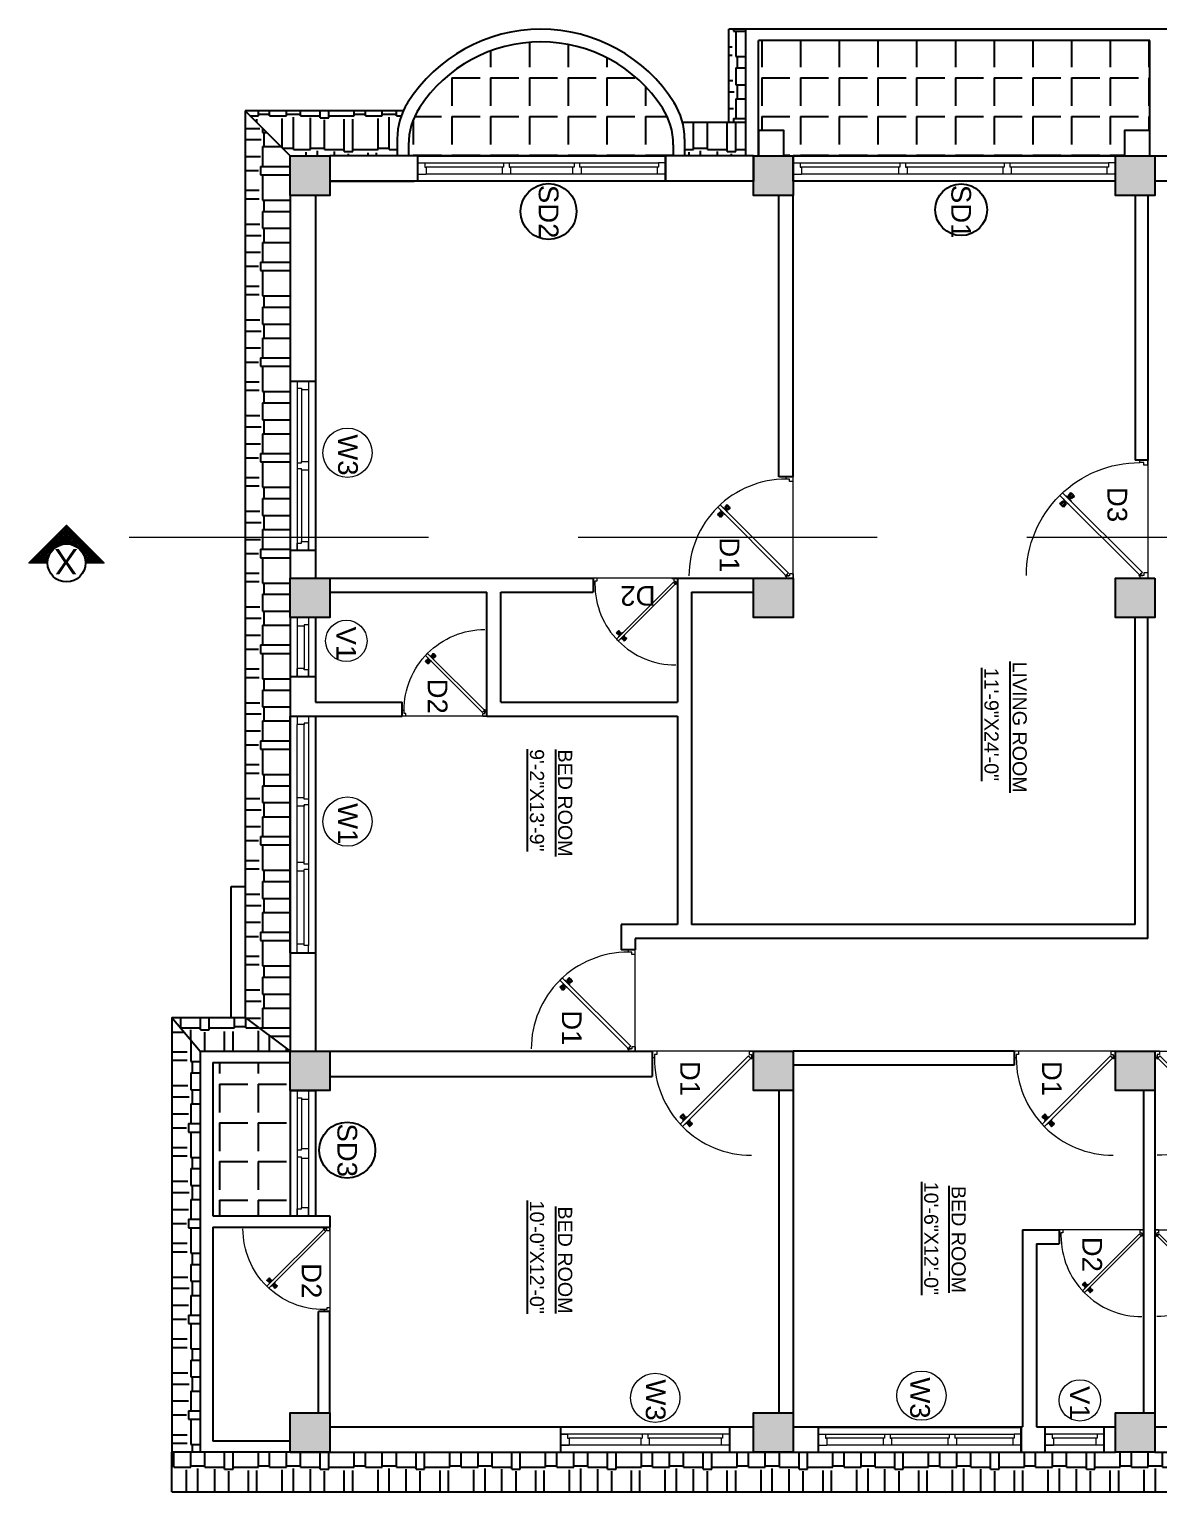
# Model space of a CAD drawing. Header units: inches. Extents: x 1397 to 20304, y -27267 to -746.
# Drawn here: x 16052 to 16453, y -19512 to -18992 of the extents above; entities that cross this region are included whole.
import ezdxf

# ---------------------------------------------------------------- set-up
doc = ezdxf.new("R2010")
doc.units = ezdxf.units.IN
doc.header["$LTSCALE"] = 17
doc.header["$MEASUREMENT"] = 0
doc.linetypes.add('21_FP_00$0$HIDDEN', pattern=[0.375, 0.25, -0.125])
doc.linetypes.add('PHANTOM2', pattern=[1.25, 0.625, -0.125, 0.125, -0.125, 0.125, -0.125])
for name, color, linetype, lineweight in [('25 BOT BAR', 12, 'Continuous', 25), ('aa_section_line', 2, 'PHANTOM2', 13), ('DOOR & WIN', 1, 'Continuous', 25), ('OUTLINE', 1, 'Continuous', 25), ('PUERTAS', 7, 'Continuous', 9), ('TEXT', 231, 'Continuous', 20), ('WINDOW FRAME PLAN', 162, 'Continuous', 18)]:
    doc.layers.add(name, color=color, linetype=linetype, lineweight=lineweight)
doc.layers.add('A-Sect-Iden', color=111, linetype='Continuous')
doc.styles.add('DIMTEXT', font='arial.ttf', dxfattribs={"height": 6})
doc.styles.add('HEADING', font='swissel.ttf')
pattern_1 = [(360, (34998.502, -9027.084), (25.5, 12), [6, -5, 7, -3, 9, -4]), (360, (35004.502, -9026.584), (25.5, 12), [5, -19, 4, -6]), (360, (35016.502, -9027.834), (25.5, 12), [3, -31]), (90, (34998.502, -9027.084), (-8.5, 12), [11.5, -36.5]), (90, (35004.502, -9027.084), (-8.5, 12), [11.25, -36.75]), (90, (35009.502, -9027.084), (-8.5, 12), [10.5, -37.5]), (90, (35016.502, -9027.834), (-8.5, 12), [11.5, -36.5]), (90, (35019.502, -9027.834), (-8.5, 12), [11.5, -36.5]), (90, (35028.502, -9027.084), (-8.5, 12), [11, -37])]
pattern_2 = [(270, (34998.502, -9027.084), (12, -25.5), [6, -5, 7, -3, 9, -4]), (270, (34999.002, -9033.084), (12, -25.5), [5, -19, 4, -6]), (270, (34997.752, -9045.084), (12, -25.5), [3, -31]), (360, (34998.502, -9027.084), (12, 8.5), [11.5, -36.5]), (360, (34998.502, -9033.084), (12, 8.5), [11.25, -36.75]), (360, (34998.502, -9038.084), (12, 8.5), [10.5, -37.5]), (360, (34997.752, -9045.084), (12, 8.5), [11.5, -36.5]), (360, (34997.752, -9048.084), (12, 8.5), [11.5, -36.5]), (360, (34998.502, -9057.084), (12, 8.5), [11, -37])]
pattern_3 = [(270, (35932.991, -9027.084), (13.75, -3e-15), [10, -3.75]), (360, (35932.991, -9027.084), (3e-15, 13.75), [10, -3.75])]

# ---------------------------------------------------------------- blocks, each defined once
blk = doc.blocks.new('ffddd')
at = {"layer": 'DOOR & WIN'}
for p, q in [((-13345.31, -2388.07), (-13345.31, -2316.07)), ((-13336.31, -2316.07), (-13345.31, -2316.07)), ((-13336.31, -2316.07), (-13336.31, -2388.07)), ((-13336.31, -2388.07), (-13345.31, -2388.07)), ((-13336.31, -2388.07), (-13345.31, -2388.07))]:
    blk.add_line(p, q, dxfattribs=at)
at = {"layer": 'WINDOW FRAME PLAN'}
for p, q in [((-13342.81, -2316.07), (-13342.81, -2318.57)), ((-13338.81, -2316.07), (-13338.81, -2319.07)), ((-13342.81, -2385.57), (-13342.81, -2318.57)), ((-13342.81, -2318.57), (-13341.31, -2318.57)), ((-13341.31, -2318.57), (-13341.31, -2319.07)), ((-13341.31, -2319.07), (-13341.31, -2339.57)), ((-13341.31, -2319.07), (-13338.81, -2319.07)), ((-13338.81, -2319.07), (-13338.81, -2385.07)), ((-13342.81, -2339.57), (-13341.31, -2339.57)), ((-13342.81, -2341.57), (-13341.31, -2341.57)), ((-13341.31, -2339.07), (-13338.81, -2339.07)), ((-13341.31, -2341.57), (-13341.31, -2342.07)), ((-13341.31, -2341.57), (-13341.31, -2362.57)), ((-13341.31, -2342.07), (-13338.81, -2342.07)), ((-13342.81, -2362.57), (-13341.31, -2362.57)), ((-13341.31, -2362.07), (-13338.81, -2362.07)), ((-13341.31, -2362.57), (-13341.31, -2362.07)), ((-13342.81, -2364.57), (-13341.31, -2364.57)), ((-13341.31, -2364.57), (-13341.31, -2385.57)), ((-13341.31, -2365.07), (-13338.81, -2365.07)), ((-13342.81, -2388.07), (-13342.81, -2385.57)), ((-13342.81, -2385.57), (-13341.31, -2385.57)), ((-13341.31, -2385.07), (-13338.81, -2385.07)), ((-13341.31, -2385.57), (-13341.31, -2385.07)), ((-13338.81, -2388.07), (-13338.81, -2385.07))]:
    blk.add_line(p, q, dxfattribs=at)
blk = doc.blocks.new('3ft')
at = {"layer": 'PUERTAS', "color": 6}
for p, q in [((1.01, 2.52), (25.23, 26.74)), ((26.05, 25.92), (25.23, 26.74)), ((26.05, 25.92), (1.77, 1.64)), ((0, 2.4), (0, 0)), ((0.72, 2.4), (0, 2.4)), ((1.6, 0), (0, 0)), ((0.72, 1.52), (0.72, 2.44)), ((0.8, 1.52), (0.72, 1.52)), ((0.8, 1.52), (0.8, 2.41)), ((0.8, 1.2), (0.8, 1.52)), ((1.6, 1.2), (0.8, 1.2)), ((1.57, 1.84), (0.94, 2.47)), ((1.63, 1.89), (0.97, 2.55)), ((1.63, 1.89), (1.57, 1.84)), ((1.77, 1.64), (1.57, 1.84)), ((1.6, 0), (1.6, 1.2)), ((34.4, 0), (34.4, 1.2)), ((34.4, 1.2), (35.2, 1.2)), ((34.4, 0), (36, 0)), ((35.2, 1.2), (35.2, 2.4)), ((35.2, 2.4), (36, 2.4)), ((36, 0), (36, 2.4))]:
    blk.add_line(p, q, dxfattribs=at)
at = {"layer": 'PUERTAS', "color": 1}
for p, q in [((21.67, 25.73), (22.17, 26.23)), ((21.7, 25.82), (22.14, 26.26)), ((22.58, 26.7), (22.14, 26.26)), ((22.67, 26.73), (22.17, 26.23)), ((22.61, 26.67), (22.58, 26.7)), ((23.45, 25.91), (22.79, 26.73)), ((22.49, 24.95), (21.67, 25.61)), ((21.73, 25.79), (21.7, 25.82)), ((22.6, 24.96), (23.02, 25.38)), ((22.61, 24.25), (22.92, 24.72)), ((22.62, 24.13), (22.61, 24.14)), ((22.7, 25.07), (22.71, 25.06)), ((22.82, 25.06), (23.08, 25.32)), ((22.94, 24.95), (22.83, 25.07)), ((22.92, 24.72), (22.92, 24.72)), ((22.93, 24.94), (23.19, 25.21)), ((22.93, 24.84), (22.93, 24.83)), ((23.44, 25.81), (23.02, 25.38)), ((23.34, 25.58), (23.08, 25.32)), ((23.46, 25.47), (23.19, 25.21)), ((23.33, 25.7), (23.34, 25.69)), ((23.45, 25.46), (23.33, 25.57)), ((23.44, 23.31), (23.45, 23.3)), ((23.56, 23.3), (24.03, 23.61)), ((23.57, 25.47), (23.57, 25.47)), ((24.15, 25.79), (23.68, 25.48)), ((23.68, 25.48), (23.68, 25.48)), ((24.03, 23.61), (24.03, 23.62)), ((24.14, 23.62), (24.14, 23.62)), ((24.25, 23.62), (24.51, 23.89)), ((24.27, 25.78), (24.26, 25.79)), ((24.26, 23.29), (24.69, 23.71)), ((24.26, 23.63), (24.37, 23.52)), ((24.26, 23.18), (24.92, 22.37)), ((24.37, 23.52), (24.63, 23.77)), ((24.37, 23.4), (24.37, 23.4)), ((24.78, 24.15), (24.51, 23.89)), ((24.89, 24.03), (24.63, 23.77)), ((25.11, 24.14), (24.69, 23.71)), ((24.77, 24.14), (24.88, 24.03)), ((24.79, 24.38), (24.78, 24.37)), ((24.78, 24.26), (24.78, 24.26)), ((25.1, 24.84), (24.79, 24.38)), ((25, 24.03), (25, 24.03)), ((25.04, 22.36), (25.54, 22.86)), ((25.09, 24.96), (25.1, 24.95)), ((25.1, 22.42), (25.13, 22.39)), ((25.13, 22.39), (25.57, 22.83)), ((25.22, 24.14), (26.03, 23.48)), ((26.04, 23.37), (25.54, 22.86)), ((26.01, 23.27), (25.57, 22.83)), ((25.98, 23.3), (26.01, 23.27))]:
    blk.add_line(p, q, dxfattribs=at)
at = {"layer": 'PUERTAS', "color": 8}
for p, q in [((22.13, 26.28), (21.98, 26.13)), ((22.88, 25.24), (22.01, 26.06)), ((22.13, 26.28), (22.27, 26.42)), ((22.29, 26.41), (22.27, 26.42)), ((23.16, 25.52), (22.34, 26.39)), ((23.3, 25.66), (22.5, 26.56)), ((23.41, 25.77), (22.65, 26.71)), ((23.46, 25.83), (22.72, 26.75)), ((22.57, 24.94), (21.65, 25.68)), ((22.63, 24.99), (21.69, 25.75)), ((22.74, 25.1), (21.84, 25.9)), ((22.69, 24.32), (23.02, 24.83)), ((22.95, 24.96), (22.84, 25.07)), ((22.98, 24.99), (22.86, 25.1)), ((23.03, 25.04), (22.91, 25.15)), ((22.91, 24.53), (23.1, 24.91)), ((23.11, 25.12), (22.99, 25.23)), ((23.13, 24.76), (23.18, 24.99)), ((23.28, 25.3), (23.17, 25.41)), ((23.36, 25.37), (23.25, 25.49)), ((23.31, 24.94), (23.28, 25.08)), ((23.41, 25.43), (23.3, 25.54)), ((23.46, 25.09), (23.32, 25.13)), ((23.44, 25.45), (23.33, 25.56)), ((23.64, 25.27), (23.41, 25.22)), ((23.87, 25.49), (23.49, 25.3)), ((24.08, 25.71), (23.57, 25.38)), ((23.63, 23.38), (24.14, 23.72)), ((23.84, 23.6), (24.22, 23.79)), ((24.07, 23.82), (24.3, 23.88)), ((24.25, 24), (24.39, 23.97)), ((24.25, 23.26), (24.99, 22.34)), ((24.27, 23.64), (24.38, 23.53)), ((24.3, 23.67), (24.41, 23.56)), ((24.3, 23.32), (25.06, 22.38)), ((24.35, 23.72), (24.46, 23.61)), ((24.4, 24.15), (24.43, 24.01)), ((24.41, 23.43), (25.2, 22.53)), ((24.43, 23.8), (24.54, 23.69)), ((24.58, 24.33), (24.52, 24.1)), ((24.55, 23.57), (25.37, 22.7)), ((24.6, 23.97), (24.72, 23.86)), ((24.8, 24.56), (24.61, 24.18)), ((25.02, 24.77), (24.68, 24.26)), ((24.68, 24.05), (24.79, 23.94)), ((24.73, 24.1), (24.85, 23.99)), ((24.76, 24.13), (24.87, 24.02)), ((24.83, 23.85), (25.7, 23.03)), ((24.97, 23.99), (25.87, 23.2)), ((25.08, 24.1), (26.02, 23.34)), ((25.14, 24.15), (26.06, 23.41)), ((25.58, 22.82), (25.43, 22.67)), ((25.58, 22.82), (25.73, 22.97)), ((25.72, 22.98), (25.73, 22.97)), ((0, 0), (36, 0))]:
    blk.add_line(p, q, dxfattribs=at)
at = {"layer": 'PUERTAS', "color": 2}
for p, q in [((21.99, 26.11), (21.98, 26.13)), ((25.42, 22.68), (25.43, 22.67))]:
    blk.add_line(p, q, dxfattribs=at)
at = {"layer": 'PUERTAS', "color": 6}
for radius in [0.155, 0.0752]:
    blk.add_circle((0.82, 2.56), radius, dxfattribs=at)
blk.add_arc((0.82, 2.56), 34.38, 359.7285, 90.0333, dxfattribs=at)
at = {"layer": 'PUERTAS', "color": 1}
for centre, start, end in [((22.73, 26.68), 38.9236, 135), ((22.54, 25.01), 231.0764, 315), ((22.67, 24.2), 135, 225), ((22.77, 25.12), 225, 315), ((22.99, 24.89), 135, 219.7428), ((22.87, 24.78), 315, 39.7428), ((23.28, 25.63), 315, 45), ((23.39, 25.86), 315, 38.9236), ((23.51, 23.36), 225, 315), ((23.51, 25.41), 50.2572, 135), ((23.62, 25.53), 230.2572, 315), ((24.09, 23.56), 50.2572, 135), ((24.2, 23.68), 230.2572, 315), ((24.2, 25.73), 45, 135), ((24.32, 23.23), 135, 218.9236), ((24.42, 23.46), 135, 225), ((24.84, 24.31), 135, 219.7428), ((24.72, 24.21), 315, 39.7428), ((24.94, 23.98), 45, 135), ((24.98, 22.42), 218.9236, 315), ((25.04, 24.89), 315, 45), ((25.17, 24.08), 51.0764, 135), ((25.98, 23.42), 315, 51.0764)]:
    blk.add_arc(centre, 0.08, start, end, dxfattribs=at)
blk = doc.blocks.new('*U2802')
at = {"color": 3, "xscale": -1}
blk.add_blockref('3ft', (42, 0), dxfattribs=at)
blk = doc.blocks.new('*U3029')
at = {"layer": 'PUERTAS', "color": 2}
for p, q in [((11.61, 30.24), (12.57, 31.2)), ((40.83, 2.94), (12.57, 31.2)), ((11.61, 30.24), (39.94, 1.92)), ((12.35, 26.47), (12.33, 26.45)), ((16.34, 30.46), (16.36, 30.48)), ((0, 0), (0, 2.8)), ((0.93, 2.8), (0, 2.8)), ((1.87, 0), (0, 0)), ((0.93, 1.4), (0.93, 2.8)), ((1.87, 1.4), (0.93, 1.4)), ((1.87, 0), (1.87, 1.4)), ((39.94, 1.92), (40.16, 2.14)), ((40.1, 2.21), (40.86, 2.97)), ((40.1, 2.21), (40.16, 2.14)), ((40.13, 0), (40.13, 1.4)), ((40.13, 1.4), (41.07, 1.4)), ((40.13, 0), (42, 0)), ((40.16, 2.14), (40.9, 2.88)), ((41.07, 1.77), (41.07, 2.81)), ((41.07, 1.4), (41.07, 1.77)), ((41.07, 1.77), (41.16, 1.77)), ((41.16, 1.77), (41.16, 2.85)), ((41.16, 2.8), (42, 2.8)), ((42, 2.8), (42, 0))]:
    blk.add_line(p, q, dxfattribs=at)
at = {"layer": 'PUERTAS', "color": 8}
for p, q in [((14.63, 30.14), (15.5, 31.21)), ((12.67, 28.18), (11.59, 27.31)), ((12.74, 28.12), (11.65, 27.23)), ((12.87, 27.99), (11.82, 27.06)), ((12, 26.81), (11.98, 26.79)), ((12.15, 26.62), (11.98, 26.79)), ((13.04, 27.82), (12.01, 26.87)), ((12.15, 26.62), (12.33, 26.45)), ((13.36, 27.5), (12.4, 26.48)), ((13.52, 27.34), (12.6, 26.28)), ((13.65, 27.21), (12.77, 26.11)), ((12.82, 28.9), (13.2, 28.3)), ((13.71, 27.14), (12.84, 26.06)), ((13.12, 28.15), (12.99, 28.02)), ((13.14, 28.12), (13.01, 27.99)), ((13.06, 28.65), (13.29, 28.21)), ((13.2, 28.06), (13.07, 27.93)), ((13.3, 27.97), (13.17, 27.84)), ((13.33, 28.39), (13.39, 28.12)), ((13.5, 27.76), (13.37, 27.63)), ((13.59, 27.67), (13.46, 27.54)), ((13.54, 28.18), (13.49, 28.01)), ((13.65, 27.61), (13.52, 27.48)), ((13.71, 28), (13.54, 27.96)), ((13.68, 27.58), (13.55, 27.45)), ((13.92, 27.79), (13.65, 27.86)), ((14.18, 27.53), (13.75, 27.76)), ((14.43, 27.28), (13.83, 27.67)), ((13.91, 29.99), (14.5, 29.61)), ((14.16, 29.74), (14.59, 29.52)), ((14.42, 29.48), (14.69, 29.42)), ((14.63, 29.27), (14.8, 29.31)), ((14.66, 29.69), (14.79, 29.82)), ((14.68, 29.66), (14.82, 29.79)), ((14.69, 30.07), (15.57, 31.16)), ((14.74, 29.6), (14.87, 29.73)), ((14.8, 29.09), (14.85, 29.26)), ((14.82, 29.94), (15.74, 30.99)), ((14.84, 29.51), (14.97, 29.64)), ((15.01, 28.89), (14.95, 29.16)), ((14.98, 29.77), (15.94, 30.79)), ((15.04, 29.3), (15.17, 29.43)), ((15.28, 28.62), (15.05, 29.06)), ((15.14, 29.21), (15.27, 29.34)), ((15.52, 28.37), (15.14, 28.97)), ((15.2, 29.15), (15.33, 29.28)), ((15.22, 29.12), (15.35, 29.25)), ((15.31, 29.45), (16.33, 30.41)), ((15.47, 29.29), (16.52, 30.21)), ((15.6, 29.16), (16.69, 30.04)), ((15.67, 29.09), (16.75, 29.96)), ((15.99, 30.81), (16.01, 30.83)), ((16.19, 30.65), (16.01, 30.83)), ((16.19, 30.65), (16.36, 30.48)), ((0, 0), (42, 0))]:
    blk.add_line(p, q, dxfattribs=at)
at = {"layer": 'PUERTAS', "color": 1}
for p, q in [((14.64, 30.23), (15.41, 31.18)), ((15.55, 31.19), (16.13, 30.6)), ((11.62, 27.26), (12.21, 26.67)), ((12.58, 28.16), (11.63, 27.4)), ((11.69, 27.19), (11.66, 27.15)), ((11.66, 27.15), (12.17, 26.64)), ((12.69, 26.12), (12.17, 26.64)), ((12.79, 26.09), (12.21, 26.67)), ((12.72, 26.16), (12.69, 26.12)), ((12.7, 28.16), (13.2, 27.66)), ((12.73, 29.12), (12.72, 29.11)), ((12.72, 28.98), (13.08, 28.44)), ((12.83, 28.03), (12.84, 28.04)), ((13.7, 27.04), (12.93, 26.09)), ((12.97, 28.04), (13.27, 27.74)), ((13.11, 28.16), (12.98, 28.03)), ((13.08, 28.44), (13.08, 28.43)), ((13.09, 28.3), (13.09, 28.3)), ((13.09, 28.17), (13.4, 27.87)), ((13.69, 27.17), (13.2, 27.66)), ((13.57, 27.43), (13.27, 27.74)), ((13.71, 27.56), (13.4, 27.87)), ((13.69, 27.57), (13.56, 27.44)), ((13.56, 27.3), (13.57, 27.3)), ((13.69, 30.08), (13.7, 30.09)), ((13.83, 30.09), (14.37, 29.73)), ((13.83, 27.55), (13.84, 27.56)), ((13.97, 27.54), (13.96, 27.55)), ((14.51, 27.19), (13.97, 27.54)), ((14.37, 29.73), (14.38, 29.72)), ((14.51, 29.72), (14.5, 29.72)), ((14.63, 29.71), (14.94, 29.41)), ((14.65, 27.2), (14.64, 27.19)), ((14.65, 30.11), (15.14, 29.61)), ((14.65, 29.7), (14.78, 29.83)), ((14.78, 29.98), (14.77, 29.97)), ((14.77, 29.84), (15.07, 29.54)), ((15.25, 29.1), (14.94, 29.41)), ((15.37, 29.24), (15.07, 29.54)), ((15.64, 29.12), (15.14, 29.61)), ((15.23, 29.11), (15.36, 29.24)), ((15.25, 28.97), (15.25, 28.97)), ((15.26, 28.84), (15.25, 28.84)), ((15.62, 28.3), (15.26, 28.84)), ((15.51, 29.24), (15.5, 29.24)), ((15.61, 28.15), (15.62, 28.16)), ((15.62, 31.12), (15.65, 31.15)), ((15.65, 31.15), (16.17, 30.63)), ((15.76, 29.11), (16.71, 29.88)), ((16.72, 30.01), (16.13, 30.6)), ((16.68, 30.12), (16.17, 30.63)), ((16.65, 30.09), (16.68, 30.12))]:
    blk.add_line(p, q, dxfattribs=at)
at = {"layer": 'PUERTAS', "color": 2}
for radius in [0.181, 0.0878]:
    blk.add_circle((41.04, 2.99), radius, dxfattribs=at)
at = {"layer": 'PUERTAS', "color": 8}
blk.add_arc((41.04, 2.99), 40.11, 89.9667, 180.2715, dxfattribs=at)
at = {"layer": 'PUERTAS', "color": 1}
for centre, start, end in [((15.48, 31.12), 45, 141.0764), ((11.69, 27.33), 128.9236, 225), ((12.63, 28.09), 45, 128.9236), ((12.79, 29.04), 135, 225), ((12.86, 26.15), 225, 321.0764), ((12.9, 27.97), 45, 135), ((13.16, 28.24), 140.2572, 225), ((13.02, 28.36), 320.2572, 45), ((13.5, 27.37), 315, 45), ((13.62, 27.1), 321.0764, 45), ((13.76, 30.02), 45, 135), ((13.77, 27.63), 225, 309.7428), ((13.9, 27.49), 45, 129.7428), ((14.44, 29.79), 225, 309.7428), ((14.57, 29.65), 45, 129.7428), ((14.58, 27.25), 225, 315), ((14.71, 30.17), 141.0764, 225), ((14.84, 29.91), 135, 225), ((15.32, 28.91), 140.2572, 225), ((15.18, 29.03), 320.2572, 45), ((15.44, 29.3), 225, 315), ((15.55, 28.23), 315, 45), ((15.7, 29.18), 225, 308.9236)]:
    blk.add_arc(centre, 0.0933, start, end, dxfattribs=at)
blk = doc.blocks.new("5'")
at = {"layer": 'WINDOW FRAME PLAN'}
for p, q in [((10026.35, -7897.24), (10086.35, -7897.24)), ((10026.35, -7897.24), (10026.35, -7901.24)), ((10026.35, -7897.24), (10029.35, -7897.24)), ((10028.85, -7901.24), (10028.85, -7899.74)), ((10028.85, -7899.74), (10029.35, -7899.74)), ((10029.35, -7899.74), (10029.35, -7897.24)), ((10029.35, -7899.74), (10054.85, -7899.74)), ((10054.85, -7899.74), (10054.85, -7897.24)), ((10054.85, -7897.24), (10057.85, -7897.24)), ((10055.35, -7899.74), (10054.85, -7899.74)), ((10055.35, -7901.24), (10055.35, -7899.74)), ((10057.35, -7901.24), (10057.35, -7899.74)), ((10057.85, -7899.74), (10057.35, -7899.74)), ((10057.85, -7899.74), (10057.85, -7897.24)), ((10057.85, -7899.74), (10083.35, -7899.74)), ((10086.35, -7897.24), (10083.35, -7897.24)), ((10083.35, -7899.74), (10083.35, -7897.24)), ((10083.85, -7899.74), (10083.35, -7899.74)), ((10083.85, -7901.24), (10083.85, -7899.74)), ((10086.35, -7897.24), (10086.35, -7901.24)), ((10026.35, -7901.24), (10086.35, -7901.24)), ((10026.35, -7901.24), (10028.85, -7901.24)), ((10086.35, -7901.24), (10083.85, -7901.24))]:
    blk.add_line(p, q, dxfattribs=at)
blk = doc.blocks.new('DFFDFD')
at = {"layer": 'DOOR & WIN'}
for p, q in [((-13646.78, -2252.33), (-13646.78, -2168.33)), ((-13637.78, -2168.33), (-13646.78, -2168.33)), ((-13637.78, -2168.33), (-13637.78, -2252.33)), ((-13637.78, -2252.33), (-13646.78, -2252.33)), ((-13637.78, -2252.33), (-13646.78, -2252.33))]:
    blk.add_line(p, q, dxfattribs=at)
at = {"layer": 'WINDOW FRAME PLAN'}
for p, q in [((-13644.28, -2168.33), (-13644.28, -2170.83)), ((-13644.28, -2249.83), (-13644.28, -2170.83)), ((-13644.28, -2170.83), (-13642.78, -2170.83)), ((-13642.78, -2170.83), (-13642.78, -2171.33)), ((-13642.78, -2171.33), (-13642.78, -2197.83)), ((-13642.78, -2171.33), (-13640.28, -2171.33)), ((-13640.28, -2168.33), (-13640.28, -2171.33)), ((-13640.28, -2171.33), (-13640.28, -2249.33)), ((-13642.78, -2197.33), (-13640.28, -2197.33)), ((-13644.28, -2197.83), (-13642.78, -2197.83)), ((-13644.28, -2199.83), (-13642.78, -2199.83)), ((-13642.78, -2199.83), (-13642.78, -2200.33)), ((-13642.78, -2199.83), (-13642.78, -2220.83)), ((-13642.78, -2200.33), (-13640.28, -2200.33)), ((-13644.28, -2220.83), (-13642.78, -2220.83)), ((-13644.28, -2222.83), (-13642.78, -2222.83)), ((-13642.78, -2220.33), (-13640.28, -2220.33)), ((-13642.78, -2220.83), (-13642.78, -2220.33)), ((-13642.78, -2222.83), (-13642.78, -2249.33)), ((-13642.78, -2223.33), (-13640.28, -2223.33)), ((-13644.28, -2252.33), (-13644.28, -2249.83)), ((-13644.28, -2249.83), (-13642.78, -2249.83)), ((-13642.78, -2249.33), (-13640.28, -2249.33)), ((-13642.78, -2249.83), (-13642.78, -2249.33)), ((-13640.28, -2252.33), (-13640.28, -2249.33))]:
    blk.add_line(p, q, dxfattribs=at)
blk = doc.blocks.new('2ft6in')
at = {"layer": 'PUERTAS', "color": 2}
for p, q in [((0.84, 2.1), (21.02, 22.28)), ((21.71, 21.6), (1.47, 1.37)), ((18.33, 21.76), (18.31, 21.77)), ((21.71, 21.6), (21.02, 22.28)), ((21.18, 18.9), (21.2, 18.89)), ((0, 2), (0, 0)), ((0.6, 2), (0, 2)), ((1.33, 0), (0, 0)), ((0.6, 1.26), (0.6, 2.04)), ((0.67, 1.26), (0.6, 1.26)), ((0.67, 1.26), (0.67, 2.01)), ((0.67, 1), (0.67, 1.26)), ((1.33, 1), (0.67, 1)), ((1.31, 1.53), (0.79, 2.06)), ((1.36, 1.58), (0.81, 2.12)), ((1.36, 1.58), (1.31, 1.53)), ((1.47, 1.37), (1.31, 1.53)), ((1.33, 0), (1.33, 1)), ((28.67, 0), (28.67, 1)), ((28.67, 1), (29.33, 1)), ((28.67, 0), (30, 0)), ((29.33, 1), (29.33, 2)), ((29.33, 2), (30, 2)), ((30, 0), (30, 2))]:
    blk.add_line(p, q, dxfattribs=at)
at = {"layer": 'PUERTAS', "color": 8}
for p, q in [((18.81, 20.78), (18.04, 21.4)), ((18.86, 20.83), (18.08, 21.46)), ((18.95, 20.92), (18.2, 21.58)), ((18.44, 21.9), (18.31, 21.77)), ((19.07, 21.03), (18.34, 21.72)), ((18.44, 21.9), (18.56, 22.02)), ((18.58, 22.01), (18.56, 22.02)), ((19.3, 21.26), (18.61, 22)), ((19.42, 21.38), (18.75, 22.14)), ((19.51, 21.48), (18.88, 22.26)), ((19.55, 21.53), (18.93, 22.3)), ((19.13, 20.8), (19.03, 20.9)), ((19.15, 20.82), (19.05, 20.92)), ((19.19, 20.87), (19.1, 20.96)), ((19.25, 20.93), (19.16, 21.02)), ((19.28, 20.63), (19.32, 20.83)), ((19.4, 21.08), (19.31, 21.17)), ((19.47, 21.15), (19.38, 21.24)), ((19.43, 20.78), (19.4, 20.9)), ((19.51, 21.19), (19.42, 21.28)), ((19.55, 20.91), (19.43, 20.94)), ((19.53, 21.21), (19.44, 21.3)), ((19.7, 21.06), (19.51, 21.01)), ((19.89, 21.24), (19.58, 21.08)), ((20.07, 21.42), (19.64, 21.15)), ((18.91, 20.27), (19.19, 20.69)), ((19.09, 20.44), (19.25, 20.76)), ((19.69, 19.49), (20.12, 19.76)), ((19.87, 19.67), (20.18, 19.83)), ((20.06, 19.85), (20.25, 19.9)), ((20.21, 20), (20.33, 19.97)), ((20.21, 19.38), (20.83, 18.61)), ((20.23, 19.7), (20.32, 19.61)), ((20.25, 19.72), (20.34, 19.63)), ((20.25, 19.43), (20.88, 18.65)), ((20.29, 19.76), (20.38, 19.67)), ((20.33, 20.13), (20.36, 20.01)), ((20.34, 19.53), (21, 18.77)), ((20.36, 19.83), (20.45, 19.74)), ((20.48, 20.28), (20.44, 20.08)), ((20.46, 19.64), (21.14, 18.91)), ((20.5, 19.98), (20.6, 19.89)), ((20.67, 20.47), (20.51, 20.15)), ((20.85, 20.64), (20.57, 20.22)), ((20.57, 20.04), (20.66, 19.95)), ((20.61, 20.09), (20.7, 19.99)), ((20.63, 20.11), (20.72, 20.01)), ((20.69, 19.87), (21.42, 19.19)), ((20.81, 19.99), (21.56, 19.33)), ((20.9, 20.08), (21.68, 19.45)), ((20.95, 20.13), (21.72, 19.51)), ((21.32, 19.01), (21.2, 18.89)), ((21.32, 19.01), (21.44, 19.14)), ((21.43, 19.15), (21.44, 19.14)), ((0, 0), (30, 0))]:
    blk.add_line(p, q, dxfattribs=at)
at = {"layer": 'PUERTAS', "color": 1}
for p, q in [((18.06, 21.44), (18.48, 21.86)), ((18.74, 20.79), (18.06, 21.34)), ((18.08, 21.51), (18.45, 21.88)), ((18.11, 21.49), (18.08, 21.51)), ((18.82, 22.25), (18.45, 21.88)), ((18.9, 22.28), (18.48, 21.86)), ((18.84, 22.23), (18.82, 22.25)), ((18.83, 20.8), (19.18, 21.15)), ((18.92, 20.89), (18.93, 20.88)), ((19.54, 21.59), (18.99, 22.27)), ((19.02, 20.88), (19.24, 21.1)), ((19.12, 20.8), (19.03, 20.89)), ((19.11, 20.79), (19.33, 21.01)), ((19.54, 21.5), (19.18, 21.15)), ((19.45, 21.31), (19.24, 21.1)), ((19.55, 21.22), (19.33, 21.01)), ((19.45, 21.41), (19.45, 21.41)), ((19.54, 21.22), (19.45, 21.31)), ((19.64, 21.23), (19.64, 21.23)), ((19.74, 21.24), (19.73, 21.23)), ((20.12, 21.49), (19.74, 21.24)), ((20.22, 21.48), (20.22, 21.49)), ((20.91, 20.8), (20.91, 20.79)), ((18.84, 20.21), (19.1, 20.6)), ((18.85, 20.11), (18.84, 20.12)), ((19.1, 20.7), (19.11, 20.69)), ((19.1, 20.6), (19.1, 20.6)), ((19.53, 19.43), (19.54, 19.42)), ((19.64, 19.42), (20.02, 19.67)), ((20.02, 19.67), (20.03, 19.68)), ((20.12, 19.68), (20.12, 19.68)), ((20.21, 19.69), (20.43, 19.9)), ((20.22, 19.41), (20.57, 19.76)), ((20.22, 19.69), (20.31, 19.6)), ((20.22, 19.32), (20.76, 18.64)), ((20.31, 19.6), (20.52, 19.81)), ((20.31, 19.5), (20.31, 19.5)), ((20.65, 20.12), (20.43, 19.9)), ((20.74, 20.03), (20.52, 19.81)), ((20.93, 20.11), (20.57, 19.76)), ((20.64, 20.11), (20.73, 20.02)), ((20.66, 20.31), (20.65, 20.31)), ((20.65, 20.21), (20.65, 20.22)), ((20.91, 20.7), (20.66, 20.31)), ((20.84, 20.02), (20.83, 20.03)), ((20.86, 18.63), (21.28, 19.05)), ((20.91, 18.68), (20.94, 18.66)), ((20.94, 18.66), (21.31, 19.03)), ((21.02, 20.12), (21.7, 19.57)), ((21.7, 19.47), (21.28, 19.05)), ((21.67, 19.4), (21.31, 19.03)), ((21.65, 19.42), (21.67, 19.4))]:
    blk.add_line(p, q, dxfattribs=at)
at = {"layer": 'PUERTAS', "color": 2}
for radius in [0.129, 0.0627]:
    blk.add_circle((0.68, 2.14), radius, dxfattribs=at)
at = {"layer": 'PUERTAS', "color": 8}
blk.add_arc((0.68, 2.14), 28.65, 359.7285, 90.0333, dxfattribs=at)
at = {"layer": 'PUERTAS', "color": 1}
for centre, start, end in [((18.78, 20.84), 231.0764, 315), ((18.94, 22.23), 38.9236, 135), ((18.97, 20.93), 225, 315), ((19.16, 20.74), 135, 219.7428), ((19.4, 21.36), 315, 45), ((19.49, 21.55), 315, 38.9236), ((19.6, 21.18), 50.2572, 135), ((19.68, 21.28), 230.2572, 315), ((20.17, 21.44), 45, 135), ((20.87, 20.75), 315, 45), ((18.89, 20.16), 135, 225), ((19.06, 20.65), 315, 39.7428), ((19.59, 19.47), 225, 315), ((20.07, 19.63), 50.2572, 135), ((20.16, 19.73), 230.2572, 315), ((20.27, 19.36), 135, 218.9236), ((20.35, 19.55), 135, 225), ((20.7, 20.26), 135, 219.7428), ((20.6, 20.17), 315, 39.7428), ((20.78, 19.98), 45, 135), ((20.82, 18.68), 218.9236, 315), ((20.98, 20.07), 51.0764, 135), ((21.65, 19.52), 315, 51.0764)]:
    blk.add_arc(centre, 0.0667, start, end, dxfattribs=at)
blk = doc.blocks.new('*U3074')
at = {"color": 3}
blk.add_blockref('2ft6in', (0, 0), dxfattribs=at)
blk = doc.blocks.new('*U2794')
at = {"color": 3, "xscale": -1}
blk.add_blockref('2ft6in', (42, 0), dxfattribs=at)

msp = doc.modelspace()

# ---------------------------------------------------------------- hatches: boundary and pattern name
at = {"layer": 'A-Sect-Iden', "ltscale": 0.5}
h = msp.add_hatch(dxfattribs=at)
h.set_pattern_fill('ANSI37', color=2, scale=5, angle=270, style=0)
h.set_pattern_definition([(315, (9883.3921, 6667.1447), (0.441941738, 0.441941738), []), (45, (9883.3921, 6667.1447), (-0.441941738, 0.441941738), [])])
h.paths.add_polyline_path([(16058.16, -19181.93), (16051.67, -19181.93), (16064.91, -19168.69), (16078.15, -19181.93), (16071.66, -19181.93, 1)])
at = {"layer": 'DOOR & WIN'}
h = msp.add_hatch(color=256, dxfattribs=at)
h.dxf.hatch_style = 1
h.paths.add_polyline_path([(16158.34, -19051.37), (16158.34, -19037.37), (16144.34, -19037.37), (16144.34, -19051.37)])
h = msp.add_hatch(color=256, dxfattribs=at)
h.dxf.hatch_style = 1
h.paths.add_polyline_path([(16322.86, -19051.37), (16322.86, -19037.37), (16308.86, -19037.37), (16308.86, -19051.37)])
h = msp.add_hatch(color=256, dxfattribs=at)
h.dxf.hatch_style = 1
h.paths.add_polyline_path([(16451.34, -19051.37), (16451.34, -19037.37), (16437.34, -19037.37), (16437.34, -19051.37)])
h = msp.add_hatch(color=256, dxfattribs=at)
h.dxf.hatch_style = 1
h.paths.add_polyline_path([(16158.34, -19201.37), (16158.34, -19187.37), (16144.34, -19187.37), (16144.34, -19201.37)])
h = msp.add_hatch(color=256, dxfattribs=at)
h.dxf.hatch_style = 1
h.paths.add_polyline_path([(16322.86, -19201.37), (16322.86, -19187.37), (16308.86, -19187.37), (16308.86, -19201.37)])
h = msp.add_hatch(color=256, dxfattribs=at)
h.dxf.hatch_style = 1
h.paths.add_polyline_path([(16451.34, -19201.37), (16451.34, -19187.37), (16437.34, -19187.37), (16437.34, -19201.37)])
h = msp.add_hatch(color=256, dxfattribs=at)
h.dxf.hatch_style = 1
h.paths.add_polyline_path([(16158.34, -19369.37), (16158.34, -19355.37), (16144.34, -19355.37), (16144.34, -19369.37)])
h = msp.add_hatch(color=256, dxfattribs=at)
h.dxf.hatch_style = 1
h.paths.add_polyline_path([(16322.86, -19369.37), (16322.86, -19355.37), (16308.86, -19355.37), (16308.86, -19369.37)])
h = msp.add_hatch(color=256, dxfattribs=at)
h.dxf.hatch_style = 1
h.paths.add_polyline_path([(16451.34, -19369.37), (16451.34, -19355.37), (16437.34, -19355.37), (16437.34, -19369.37)])
h = msp.add_hatch(color=256, dxfattribs=at)
h.dxf.hatch_style = 1
h.paths.add_polyline_path([(16158.34, -19497.83), (16158.34, -19483.83), (16144.34, -19483.83), (16144.34, -19497.83)])
h = msp.add_hatch(color=256, dxfattribs=at)
h.dxf.hatch_style = 1
h.paths.add_polyline_path([(16322.86, -19497.83), (16322.86, -19483.83), (16308.86, -19483.83), (16308.86, -19497.83)])
h = msp.add_hatch(color=256, dxfattribs=at)
h.dxf.hatch_style = 1
h.paths.add_polyline_path([(16451.34, -19497.83), (16451.34, -19483.83), (16437.34, -19483.83), (16437.34, -19497.83)])
at = {"layer": 'OUTLINE'}
h = msp.add_hatch(dxfattribs=at)
h.set_pattern_fill('AR-RSHKE', color=8, angle=270)
h.set_pattern_definition(pattern_2)
h.paths.add_polyline_path([(16306.1, -19025.37), (16306.1, -18992.37), (16300.1, -18992.37), (16300.1, -19025.37)])
h = msp.add_hatch(dxfattribs=at)
h.set_pattern_fill('ANGLE', color=8, scale=50, angle=270)
h.set_pattern_definition(pattern_3)
h.paths.add_polyline_path([(16437.34, -19037.37), (16440.6, -19037.37), (16440.6, -19028.37), (16449.6, -19028.37), (16449.6, -18996.37), (16310.6, -18996.37), (16310.6, -19028.37), (16319.6, -19028.37), (16319.6, -19037.37), (16322.86, -19037.37)])
h = msp.add_hatch(dxfattribs=at)
h.set_pattern_fill('ANGLE', color=8, scale=50, angle=270)
h.set_pattern_definition(pattern_3)
h.paths.add_polyline_path([(16280.34, -19037.37), (16280.34, -19033.37, 0.144768), (16276.48, -19020.32, 0.543527), (16190.2, -19020.32, 0.144768), (16186.34, -19033.37), (16186.34, -19037.37)])
h = msp.add_hatch(dxfattribs=at)
h.set_pattern_fill('AR-RSHKE', color=8, angle=270)
h.set_pattern_definition(pattern_2)
h.paths.add_polyline_path([(16144.34, -19172.93), (16144.34, -19051.37), (16144.34, -19037.37), (16128.34, -19021.37), (16128.34, -19172.93)])
h = msp.add_hatch(dxfattribs=at)
h.set_pattern_fill('AR-RSHKE', color=8, angle=360)
h.set_pattern_definition(pattern_1)
h.paths.add_polyline_path([(16182.34, -19037.37), (16182.34, -19025.37, -0.019991), (16184.33, -19021.37), (16128.34, -19021.37), (16144.34, -19037.37), (16158.34, -19037.37)])
h = msp.add_hatch(dxfattribs=at)
h.set_pattern_fill('AR-RSHKE', color=8, angle=360)
h.set_pattern_definition(pattern_1)
edge = h.paths.add_edge_path()
edge.add_line((16306.1, -19037.37), (16306.1, -19025.37))
edge.add_line((16306.1, -19025.37), (16283.6, -19025.37))
edge.add_arc((16260.34, -19031.28), 24, 360, 374.2391, ccw=False)
edge.add_line((16284.34, -19031.28), (16284.34, -19037.37))
edge.add_line((16284.34, -19037.37), (16306.1, -19037.37))
h = msp.add_hatch(dxfattribs=at)
h.set_pattern_fill('AR-RSHKE', color=8, angle=270)
h.set_pattern_definition(pattern_2)
h.paths.add_polyline_path([(16144.34, -19355.37), (16144.34, -19201.37), (16144.34, -19187.37), (16144.34, -19172.93), (16128.34, -19172.93), (16128.34, -19343.37)])
h = msp.add_hatch(dxfattribs=at)
h.set_pattern_fill('AR-RSHKE', color=8, angle=270)
h.set_pattern_definition([(270, (35932.991, -9027.084), (12, -25.5), [6, -5, 7, -3, 9, -4]), (270, (35933.491, -9033.084), (12, -25.5), [5, -19, 4, -6]), (270, (35932.241, -9045.084), (12, -25.5), [3, -31]), (360, (35932.991, -9027.084), (12, 8.5), [11.5, -36.5]), (360, (35932.991, -9033.084), (12, 8.5), [11.25, -36.75]), (360, (35932.991, -9038.084), (12, 8.5), [10.5, -37.5]), (360, (35932.241, -9045.084), (12, 8.5), [11.5, -36.5]), (360, (35932.241, -9048.084), (12, 8.5), [11.5, -36.5]), (360, (35932.991, -9057.084), (12, 8.5), [11, -37])])
h.paths.add_polyline_path([(16112.34, -19355.37), (16102.34, -19343.37), (16102.34, -19497.83), (16112.34, -19497.83)])
h = msp.add_hatch(dxfattribs=at)
h.set_pattern_fill('AR-RSHKE', color=8, angle=360)
h.set_pattern_definition(pattern_1)
h.paths.add_polyline_path([(16102.34, -19343.37), (16112.34, -19355.37), (16144.34, -19355.37), (16128.34, -19343.37)])
h = msp.add_hatch(dxfattribs=at)
h.set_pattern_fill('ANGLE', color=8, scale=50, angle=270)
h.set_pattern_definition(pattern_3)
h.paths.add_polyline_path([(16144.34, -19413.83), (16144.34, -19369.37), (16144.34, -19359.37), (16116.84, -19359.37), (16116.84, -19413.83)])
h = msp.add_hatch(dxfattribs=at)
h.set_pattern_fill('AR-RSHKE', color=8, angle=360)
h.set_pattern_definition(pattern_1)
h.paths.add_polyline_path([(16604.34, -19511.83), (16604.34, -19497.83), (16590.34, -19497.83), (16451.34, -19497.83), (16437.34, -19497.83), (16102.34, -19497.83), (16102.34, -19511.83)])

# ---------------------------------------------------------------- linework, layer by layer
at = {"layer": '25 BOT BAR'}
for p, q in [((16460.1, -18992.37), (16300.1, -18992.37)), ((16300.1, -19025.37), (16300.1, -18992.37)), ((16306.1, -19037.37), (16306.1, -18992.37)), ((16449.6, -18996.37), (16310.6, -18996.37)), ((16310.6, -19037.37), (16310.6, -18996.37)), ((16449.6, -19037.37), (16449.6, -18996.37)), ((16184.48, -19021.37), (16128.34, -19021.37)), ((16128.34, -19021.37), (16144.34, -19037.37)), ((16283.6, -19025.37), (16306.1, -19025.37)), ((16182.34, -19031.28), (16182.34, -19037.37)), ((16284.34, -19031.28), (16284.34, -19037.37)), ((16308.86, -19037.37), (16158.34, -19037.37)), ((16186.34, -19033.37), (16186.34, -19037.37)), ((16277.6, -19037.37), (16277.6, -19046.37)), ((16280.34, -19033.37), (16280.34, -19037.37)), ((16308.86, -19037.37), (16308.86, -19046.37)), ((16437.34, -19037.37), (16322.86, -19037.37)), ((16451.34, -19037.37), (16460.34, -19037.37)), ((16308.86, -19046.37), (16158.34, -19046.37)), ((16158.34, -19046.37), (16188.34, -19046.37)), ((16437.34, -19046.37), (16322.86, -19046.37)), ((16460.34, -19046.37), (16451.34, -19046.37)), ((16144.34, -19051.37), (16144.34, -19187.37)), ((16153.34, -19051.37), (16153.34, -19187.37)), ((16317.86, -19151.37), (16317.86, -19051.37)), ((16322.86, -19151.37), (16322.86, -19051.37)), ((16444.34, -19051.37), (16444.34, -19145.37)), ((16448.84, -19051.37), (16448.84, -19145.37)), ((16144.34, -19117.37), (16153.34, -19117.37)), ((16448.84, -19145.37), (16444.34, -19145.37)), ((16322.86, -19151.37), (16317.86, -19151.37)), ((16144.34, -19177.37), (16153.34, -19177.37)), ((16158.34, -19187.37), (16251.86, -19187.37)), ((16251.86, -19187.37), (16251.86, -19192.37)), ((16279.86, -19187.37), (16308.86, -19187.37)), ((16281.86, -19187.37), (16281.86, -19231.37)), ((16158.34, -19192.37), (16214.1, -19192.37)), ((16214.1, -19236.37), (16214.1, -19192.37)), ((16219.1, -19192.37), (16251.86, -19192.37)), ((16219.1, -19231.37), (16219.1, -19192.37)), ((16286.86, -19192.37), (16308.86, -19192.37)), ((16286.86, -19192.37), (16286.86, -19310.37)), ((16444.34, -19310.37), (16444.34, -19201.37)), ((16448.84, -19315.37), (16448.84, -19201.37)), ((16153.34, -19222.37), (16144.34, -19222.37)), ((16153.34, -19231.37), (16184.1, -19231.37)), ((16184.1, -19236.37), (16184.1, -19231.37)), ((16219.1, -19231.37), (16281.86, -19231.37)), ((16153.34, -19236.37), (16184.1, -19236.37)), ((16214.1, -19236.37), (16281.86, -19236.37)), ((16281.86, -19236.37), (16281.86, -19310.37)), ((16123.34, -19296.83), (16128.34, -19296.83)), ((16123.34, -19343.37), (16123.34, -19296.83)), ((16281.86, -19310.37), (16261.86, -19310.37)), ((16261.86, -19310.37), (16261.86, -19319.37)), ((16444.34, -19310.37), (16286.86, -19310.37)), ((16448.84, -19315.37), (16266.86, -19315.37)), ((16266.86, -19315.37), (16266.86, -19319.37)), ((16266.86, -19319.37), (16261.86, -19319.37)), ((16102.34, -19343.37), (16128.34, -19343.37)), ((16102.34, -19343.37), (16112.34, -19355.37)), ((16128.34, -19343.37), (16144.34, -19355.37)), ((16112.34, -19355.37), (16144.34, -19355.37)), ((16116.84, -19359.37), (16144.34, -19359.37)), ((16272.86, -19355.37), (16272.86, -19364.37)), ((16401.34, -19355.37), (16322.86, -19355.37)), ((16401.34, -19360.37), (16322.86, -19360.37)), ((16401.34, -19355.37), (16401.34, -19360.37)), ((16144.34, -19369.37), (16144.34, -19413.83)), ((16144.34, -19369.37), (16153.34, -19369.37)), ((16153.34, -19369.37), (16153.34, -19413.83)), ((16317.86, -19369.37), (16317.86, -19483.83)), ((16322.86, -19369.37), (16322.86, -19483.83)), ((16116.84, -19413.83), (16144.34, -19413.83)), ((16144.34, -19413.83), (16153.34, -19413.83)), ((16153.34, -19413.83), (16158.34, -19413.83)), ((16158.34, -19413.83), (16158.34, -19417.83)), ((16116.84, -19417.83), (16158.34, -19417.83)), ((16404.34, -19418.83), (16417.34, -19418.83)), ((16417.34, -19418.83), (16417.34, -19423.83)), ((16409.34, -19423.83), (16417.34, -19423.83)), ((16154.34, -19483.83), (16154.34, -19447.83)), ((16158.34, -19447.83), (16154.34, -19447.83)), ((16158.34, -19483.83), (16158.34, -19447.83)), ((16240.34, -19488.83), (16240.34, -19497.83)), ((16300.34, -19488.83), (16300.34, -19497.83)), ((16412.34, -19497.83), (16412.34, -19488.83)), ((16433.34, -19497.83), (16433.34, -19488.83)), ((16144.34, -19493.83), (16116.84, -19493.83)), ((16144.34, -19497.83), (16102.34, -19497.83)), ((16102.34, -19511.83), (16102.34, -19497.83))]:
    msp.add_line(p, q, dxfattribs=at)
for points in [[(16319.6, -19037.37), (16319.6, -19028.37), (16310.6, -19028.37), (16310.6, -19037.37)], [(16449.6, -19037.37), (16449.6, -19028.37), (16440.6, -19028.37), (16440.6, -19037.37)]]:
    msp.add_lwpolyline(points, close=True, dxfattribs=at)
for centre, radius in [((16236.07, -19057.12), 9.93), ((16382.57, -19056.48), 9.19), ((16164.59, -19390.48), 9.93)]:
    msp.add_circle(centre, radius, dxfattribs=at)
for centre, radius, start, end in [((16233.34, -19048.28), 55.91, 32.203, 147.797), ((16233.34, -19048.28), 51.41, 32.9495, 147.0505), ((16206.34, -19031.28), 24, 147.797, 180), ((16210.34, -19033.37), 24, 147.0505, 180), ((16256.34, -19033.37), 24, 0, 32.9495), ((16260.34, -19031.28), 24, 0, 32.203)]:
    msp.add_arc(centre, radius, start, end, dxfattribs=at)
at = {"layer": 'A-Sect-Iden', "ltscale": 0.5}
msp.add_lwpolyline([(16058.16, -19181.93), (16051.67, -19181.93), (16064.91, -19168.69), (16078.15, -19181.93), (16071.66, -19181.93)], dxfattribs=at)
msp.add_circle((16064.91, -19181.93), 6.75, dxfattribs=at)
at = {"layer": 'aa_section_line', "linetype": '21_FP_00$0$HIDDEN', "ltscale": 25}
msp.add_line((16671.53, -19172.94), (16077.74, -19172.93), dxfattribs=at)
at = {"layer": 'DOOR & WIN'}
for p, q in [((16128.34, -19021.37), (16128.34, -19343.37)), ((16189.6, -19037.37), (16277.6, -19037.37)), ((16189.6, -19046.37), (16189.6, -19037.37)), ((16189.6, -19046.37), (16189.6, -19037.37)), ((16277.6, -19046.37), (16277.6, -19037.37)), ((16322.86, -19037.37), (16437.34, -19037.37)), ((16322.86, -19046.37), (16322.86, -19037.37)), ((16322.86, -19046.37), (16322.86, -19037.37)), ((16437.34, -19046.37), (16437.34, -19037.37)), ((16277.6, -19046.37), (16189.6, -19046.37)), ((16437.34, -19046.37), (16322.86, -19046.37)), ((16144.34, -19201.37), (16144.34, -19355.37)), ((16153.34, -19201.37), (16153.34, -19231.37)), ((16153.34, -19236.37), (16153.34, -19355.37)), ((16102.34, -19343.37), (16102.34, -19497.83)), ((16112.34, -19355.37), (16112.34, -19497.83)), ((16116.84, -19359.37), (16116.84, -19413.83)), ((16158.34, -19355.37), (16266.86, -19355.37)), ((16266.86, -19355.37), (16272.86, -19355.37)), ((16158.34, -19364.37), (16272.86, -19364.37)), ((16447.34, -19369.37), (16447.34, -19483.83)), ((16451.34, -19369.37), (16451.34, -19483.83)), ((16116.84, -19417.83), (16116.84, -19493.83)), ((16404.34, -19418.83), (16404.34, -19488.83)), ((16409.34, -19423.83), (16409.34, -19488.83)), ((16158.34, -19488.83), (16308.86, -19488.83)), ((16322.86, -19488.83), (16404.34, -19488.83)), ((16409.34, -19488.83), (16437.34, -19488.83)), ((16451.34, -19488.83), (16485.34, -19488.83)), ((16144.34, -19497.83), (16437.34, -19497.83)), ((16451.34, -19497.83), (16604.34, -19497.83)), ((16102.34, -19511.83), (16604.34, -19511.83))]:
    msp.add_line(p, q, dxfattribs=at)
at = {"layer": 'OUTLINE'}
msp.add_line((16403.86, -19488.83), (16403.86, -19497.83), dxfattribs=at)
for points in [[(16158.34, -19037.37), (16158.34, -19051.37), (16144.34, -19051.37), (16144.34, -19037.37)], [(16322.86, -19037.37), (16322.86, -19051.37), (16308.86, -19051.37), (16308.86, -19037.37)], [(16451.34, -19037.37), (16451.34, -19051.37), (16437.34, -19051.37), (16437.34, -19037.37)], [(16158.34, -19187.37), (16158.34, -19201.37), (16144.34, -19201.37), (16144.34, -19187.37)], [(16322.86, -19187.37), (16322.86, -19201.37), (16308.86, -19201.37), (16308.86, -19187.37)], [(16451.34, -19187.37), (16451.34, -19201.37), (16437.34, -19201.37), (16437.34, -19187.37)], [(16158.34, -19355.37), (16158.34, -19369.37), (16144.34, -19369.37), (16144.34, -19355.37)], [(16322.86, -19355.37), (16322.86, -19369.37), (16308.86, -19369.37), (16308.86, -19355.37)], [(16451.34, -19355.37), (16451.34, -19369.37), (16437.34, -19369.37), (16437.34, -19355.37)], [(16158.34, -19483.83), (16158.34, -19497.83), (16144.34, -19497.83), (16144.34, -19483.83)], [(16322.86, -19483.83), (16322.86, -19497.83), (16308.86, -19497.83), (16308.86, -19483.83)], [(16451.34, -19483.83), (16451.34, -19497.83), (16437.34, -19497.83), (16437.34, -19483.83)]]:
    msp.add_lwpolyline(points, close=True, dxfattribs=at)
at = {"layer": 'TEXT'}
for centre, radius in [((16164.66, -19142.79), 8.75), ((16164.25, -19209.63), 7.35), ((16164.66, -19273.79), 8.75), ((16368.47, -19477.7), 8.75), ((16273.94, -19478.47), 8.75), ((16424.73, -19479.38), 7.35)]:
    msp.add_circle(centre, radius, dxfattribs=at)
at = {"layer": 'WINDOW FRAME PLAN'}
for p, q in [((16189.6, -19039.87), (16192.1, -19039.87)), ((16192.1, -19039.87), (16275.1, -19039.87)), ((16192.1, -19039.87), (16192.1, -19041.37)), ((16192.1, -19041.37), (16192.6, -19041.37)), ((16192.6, -19041.37), (16192.6, -19043.87)), ((16220.1, -19041.37), (16192.6, -19041.37)), ((16219.6, -19041.37), (16219.6, -19043.87)), ((16220.1, -19039.87), (16220.1, -19041.37)), ((16222.1, -19039.87), (16222.1, -19041.37)), ((16222.1, -19041.37), (16222.6, -19041.37)), ((16245.1, -19041.37), (16222.1, -19041.37)), ((16222.6, -19041.37), (16222.6, -19043.87)), ((16244.6, -19041.37), (16244.6, -19043.87)), ((16245.1, -19041.37), (16244.6, -19041.37)), ((16245.1, -19039.87), (16245.1, -19041.37)), ((16247.1, -19039.87), (16247.1, -19041.37)), ((16274.6, -19041.37), (16247.1, -19041.37)), ((16247.6, -19041.37), (16247.6, -19043.87)), ((16274.6, -19041.37), (16274.6, -19043.87)), ((16275.1, -19041.37), (16274.6, -19041.37)), ((16277.6, -19039.87), (16275.1, -19039.87)), ((16275.1, -19039.87), (16275.1, -19041.37)), ((16322.86, -19039.87), (16325.36, -19039.87)), ((16325.36, -19039.87), (16434.84, -19039.87)), ((16325.36, -19039.87), (16325.36, -19041.37)), ((16325.36, -19041.37), (16325.86, -19041.37)), ((16360.84, -19041.37), (16325.36, -19041.37)), ((16325.86, -19041.37), (16325.86, -19043.87)), ((16360.34, -19041.37), (16360.34, -19043.87)), ((16360.84, -19039.87), (16360.84, -19041.37)), ((16362.84, -19039.87), (16362.84, -19041.37)), ((16362.84, -19041.37), (16363.34, -19041.37)), ((16397.84, -19041.37), (16362.84, -19041.37)), ((16363.34, -19041.37), (16363.34, -19043.87)), ((16397.34, -19041.37), (16397.34, -19043.87)), ((16397.84, -19041.37), (16397.34, -19041.37)), ((16397.84, -19039.87), (16397.84, -19041.37)), ((16399.84, -19039.87), (16399.84, -19041.37)), ((16434.34, -19041.37), (16399.84, -19041.37)), ((16400.34, -19041.37), (16400.34, -19043.87)), ((16434.34, -19041.37), (16434.34, -19043.87)), ((16434.84, -19041.37), (16434.34, -19041.37)), ((16437.34, -19039.87), (16434.84, -19039.87)), ((16434.84, -19039.87), (16434.84, -19041.37)), ((16189.6, -19043.87), (16192.6, -19043.87)), ((16274.6, -19043.87), (16192.6, -19043.87)), ((16277.6, -19043.87), (16274.6, -19043.87)), ((16322.86, -19043.87), (16325.86, -19043.87)), ((16434.34, -19043.87), (16325.86, -19043.87)), ((16437.34, -19043.87), (16434.34, -19043.87)), ((16146.84, -19201.37), (16146.84, -19222.37)), ((16146.84, -19201.37), (16146.84, -19204.37)), ((16149.34, -19204.37), (16146.84, -19204.37)), ((16150.84, -19203.87), (16149.34, -19203.87)), ((16149.34, -19203.87), (16149.34, -19204.37)), ((16149.34, -19204.37), (16149.34, -19219.37)), ((16150.84, -19201.37), (16150.84, -19222.37)), ((16150.84, -19201.37), (16150.84, -19203.87)), ((16146.84, -19222.37), (16146.84, -19219.37)), ((16149.34, -19219.37), (16146.84, -19219.37)), ((16149.34, -19219.87), (16149.34, -19219.37)), ((16150.84, -19219.87), (16149.34, -19219.87)), ((16150.84, -19222.37), (16150.84, -19219.87)), ((16146.84, -19369.37), (16146.84, -19413.83)), ((16150.84, -19369.37), (16146.84, -19369.37)), ((16146.84, -19369.37), (16146.84, -19371.87)), ((16150.84, -19369.37), (16150.84, -19413.83)), ((16150.84, -19369.37), (16150.84, -19372.37)), ((16146.84, -19371.87), (16148.34, -19371.87)), ((16148.34, -19371.87), (16148.34, -19372.37)), ((16148.34, -19372.37), (16150.84, -19372.37)), ((16148.34, -19372.37), (16148.34, -19389.87)), ((16146.84, -19390.37), (16148.34, -19390.37)), ((16148.34, -19389.87), (16150.84, -19389.87)), ((16148.34, -19390.37), (16148.34, -19389.87)), ((16150.84, -19389.87), (16150.84, -19393.33)), ((16146.84, -19392.83), (16148.34, -19392.83)), ((16148.34, -19393.33), (16148.34, -19392.83)), ((16148.34, -19393.33), (16150.84, -19393.33)), ((16148.34, -19393.33), (16148.34, -19410.83)), ((16146.84, -19413.83), (16146.84, -19411.33)), ((16146.84, -19411.33), (16148.34, -19411.33)), ((16148.34, -19410.83), (16150.84, -19410.83)), ((16148.34, -19411.33), (16148.34, -19410.83)), ((16150.84, -19413.83), (16150.84, -19410.83)), ((16150.84, -19413.83), (16146.84, -19413.83)), ((16433.34, -19491.33), (16412.34, -19491.33)), ((16412.34, -19491.33), (16414.84, -19491.33)), ((16433.34, -19495.33), (16412.34, -19495.33)), ((16412.34, -19495.33), (16415.34, -19495.33)), ((16414.84, -19491.33), (16414.84, -19492.83)), ((16414.84, -19492.83), (16415.34, -19492.83)), ((16430.34, -19492.83), (16415.34, -19492.83)), ((16415.34, -19492.83), (16415.34, -19495.33)), ((16430.34, -19492.83), (16430.34, -19495.33)), ((16430.84, -19492.83), (16430.34, -19492.83)), ((16433.34, -19495.33), (16430.34, -19495.33)), ((16433.34, -19491.33), (16430.84, -19491.33)), ((16430.84, -19491.33), (16430.84, -19492.83))]:
    msp.add_line(p, q, dxfattribs=at)

# ---------------------------------------------------------------- block references
at = {"layer": '25 BOT BAR'}
for p, rotation in [((24048.08, -9091.02), 270), ((26326.69, -27392.57), 180)]:
    msp.add_blockref("5'", p, dxfattribs=dict(at, rotation=rotation))
at = {"layer": 'DOOR & WIN', "xscale": -1}
for name, p, rotation in [('*U3029', (16448.84, -19145.37), 90), ('*U2802', (16322.86, -19145.37), 90), ('*U2802', (16266.86, -19313.37), 90), ('*U2802', (16266.86, -19355.37), 180), ('*U2802', (16395.34, -19355.37), 180), ('*U3074', (16158.34, -19417.83), 90), ('*U2794', (16405.34, -19418.83), 180)]:
    msp.add_blockref(name, p, dxfattribs=dict(at, rotation=rotation))
at = {"layer": 'DOOR & WIN', "rotation": 180}
for name, p in [('*U3074', (16281.86, -19187.37)), ('*U2802', (16493.34, -19355.37)), ('*U2794', (16493.34, -19418.83))]:
    msp.add_blockref(name, p, dxfattribs=at)
at = {"layer": 'DOOR & WIN', "xscale": -1}
msp.add_blockref('*U3074', (16214.1, -19236.37), dxfattribs=at)
at = {"layer": 'OUTLINE'}
for name, p, rotation in [('DFFDFD', (2506.56, -21488.7), 180), ('ffddd', (18719.93, -32834.15), 270)]:
    msp.add_blockref(name, p, dxfattribs=dict(at, rotation=rotation))

# ---------------------------------------------------------------- texts
at = {"layer": 'A-Sect-Iden', "ltscale": 0.5, "insert": (16064.76, -19181.48), "char_height": 9, "width": 12.25, "attachment_point": 5, "rotation": 179.8551, "style": 'HEADING'}
msp.add_mtext('X', dxfattribs=at)
at = {"layer": 'DOOR & WIN', "char_height": 5, "attachment_point": 5, "rotation": 270}
for s, insert in [('{\\fArial TUR|b0|i0|c0|p34;\\L\\C7;11\'-9"X24\'-0"}', (16393.3, -19239.28)), ('{\\fArial TUR|b0|i0|c162|p34;\\L\\C7; \\fArial TUR|b0|i0|c0|p34;LIVING \\fArial TUR|b0|i0|c162|p34;ROOM}', (16403.31, -19239.28)), ('{\\fArial TUR|b0|i0|c0|p34;\\L\\C7;9\'-2"X13\'-9"}', (16231.92, -19266.24)), ('{\\fArial TUR|b0|i0|c162|p34;\\L\\C7; \\fArial TUR|b0|i0|c0|p34;BED \\fArial TUR|b0|i0|c162|p34;ROOM}', (16241.93, -19266.24)), ('{\\fArial TUR|b0|i0|c0|p34;\\L\\C7;10\'-6"X12\'-0"}', (16371.91, -19421.84)), ('{\\fArial TUR|b0|i0|c0|p34;\\L\\C7;BED ROOM}', (16381.64, -19422.22)), ('{\\fArial TUR|b0|i0|c0|p34;\\L\\C7;10\'-0"X12\'-0"}', (16231.92, -19428.54)), ('{\\fArial TUR|b0|i0|c162|p34;\\L\\C7; \\fArial TUR|b0|i0|c0|p34;BED \\fArial TUR|b0|i0|c162|p34;ROOM}', (16241.93, -19428.54))]:
    msp.add_mtext(s, dxfattribs=dict(at, insert=insert))
at = {"layer": 'TEXT', "style": 'DIMTEXT'}
for s, rotation, p in [('SD2', 270, (16232.57, -19047.65)), ('SD1', 270, (16379.07, -19047.65)), ('W3', 270, (16161.33, -19136.23)), ('D3', 270, (16434.51, -19154.94)), ('D1', 270, (16296.8, -19172.83)), ('D2', 180, (16274.03, -19190.15)), ('V1', 270, (16160.73, -19204.52)), ('D2', 270, (16193.16, -19223.02)), ('W1', 270, (16161.33, -19267.23)), ('D1', 270, (16240.8, -19340.83)), ('D1', 270, (16282.8, -19358.81)), ('D1', 270, (16411.28, -19358.81)), ('SD3', 270, (16161.09, -19381.01)), ('D2', 270, (16425.59, -19421.25)), ('D2', 270, (16148.43, -19430.64)), ('W3', 270, (16270.6, -19471.91)), ('W3', 270, (16364.47, -19471.2)), ('V1', 270, (16421.21, -19474.28))]:
    msp.add_text(s, height=7, rotation=rotation, dxfattribs=at).set_placement(p)

doc.saveas('drawing.dxf')
